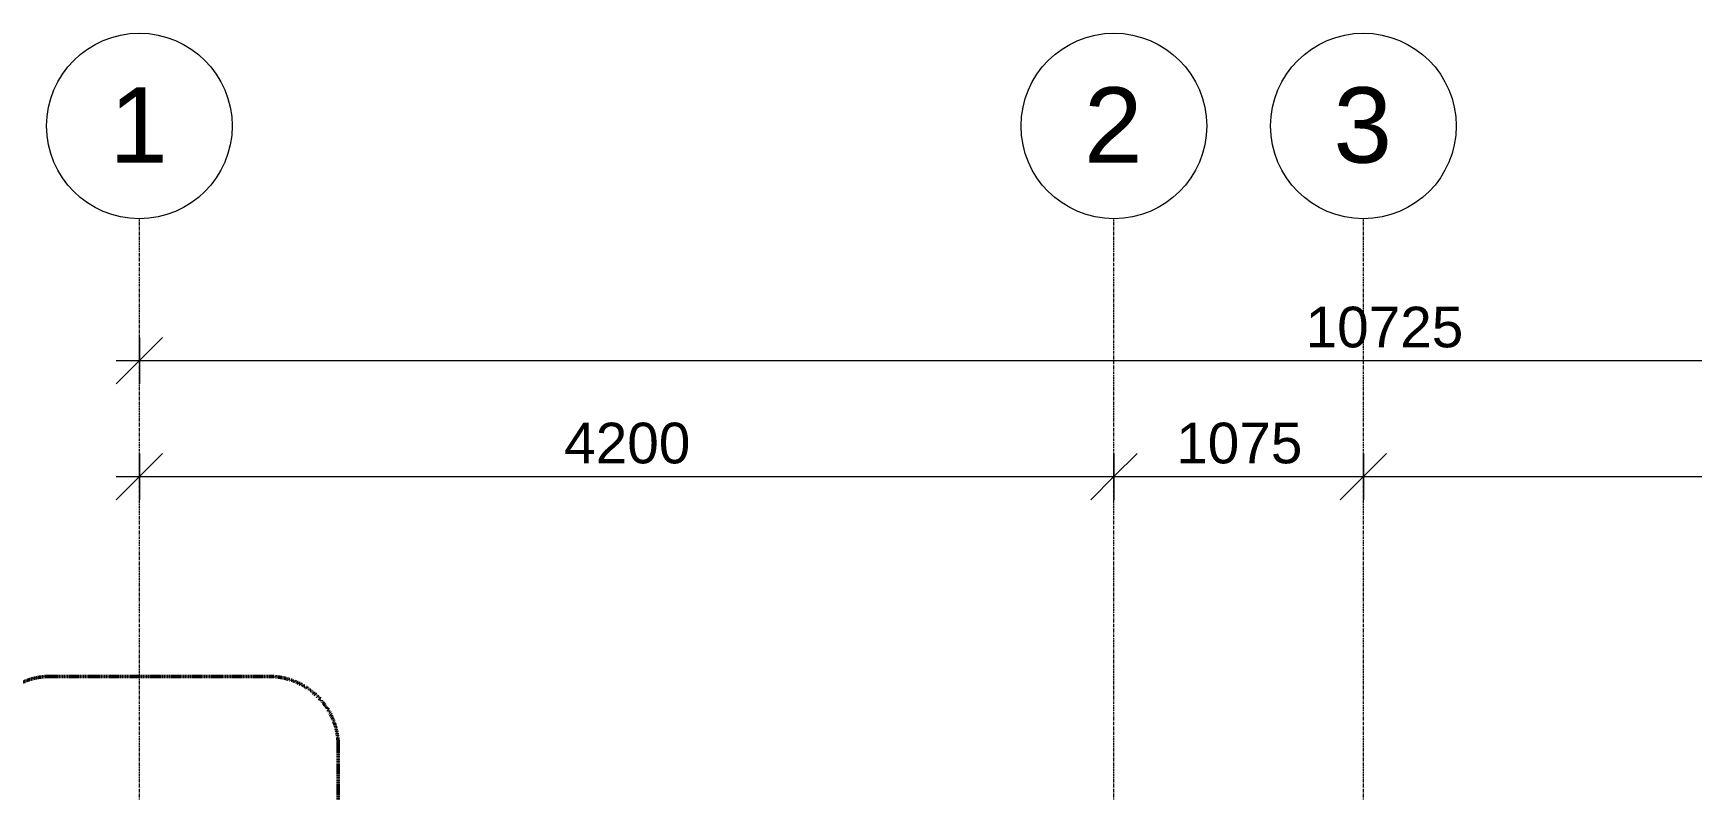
# Model space of a CAD drawing. Header units: millimetres. Extents: x -25665 to 60211, y -6376 to 13478.
# Drawn here: x 27173 to 34321, y 10217 to 13478 of the extents above; entities that cross this region are included whole.
import ezdxf

# ---------------------------------------------------------------- set-up
doc = ezdxf.new("R2010")
doc.units = ezdxf.units.MM
doc.linetypes.add('Callout Boundary', pattern=[2.38125, 1.190625, -1.190625])
doc.linetypes.add('Grid Line', pattern=[22.225, 12.7, -3.175, 3.175, -3.175])
for name, color, linetype, lineweight in [('A-ANNO-DIMS', 211, 'Continuous', 9), ('A-ANNO-DIMS-100', 211, 'Continuous', 9), ('A-ANNO-SYMB', 150, 'Continuous', 9), ('S-GRID', 1, 'Continuous', 9), ('S-GRID-IDEN', 1, 'Continuous', 9)]:
    doc.layers.add(name, color=color, linetype=linetype, lineweight=lineweight)
doc.styles.add('Arial_1', font='arial.ttf', dxfattribs={"height": 325})
doc.styles.add('Arial_9', font='arial.ttf', dxfattribs={"height": 175})
doc.dimstyles.new('grid-dim', dxfattribs={"dimscale": 304.8, "dimtxt": 178.545395, "dimasz": 0.656168, "dimexe": 0.328084, "dimexo": 0.0625, "dimgap": 0.016404, "dimtad": 1, "dimdec": 0, "dimzin": 0, "dimdsep": 46, "dimtxsty": 'Arial_9', "dimblk1": 'OBLIQUE', "dimblk2": 'OBLIQUE', "dimsah": 1, "dimcen": 0.09, "dimdle": 0.328084, "dimazin": 0, "dimtfac": 1, "dimtdec": 4, "dimtix": 1, "dimtmove": 0, "dimatfit": 3, "dimfxl": 0.328084, "dimfxlon": 1, "dimtvp": 1, "dimtolj": 1, "dimtzin": 0, "dimarcsym": 2})

# ---------------------------------------------------------------- blocks, each defined once
blk = doc.blocks.new('Grid - 100-grid-312781-Section - B')
at = {"layer": 'S-GRID-IDEN'}
blk.add_circle((-7113.9, 13077.9), 400, dxfattribs=at)
blk = doc.blocks.new('DIMBLOCK66-Section - B')
at = {"layer": 'A-ANNO-DIMS-100', "transparency": 16777216}
for p, q in [((27630.3, 11566.9), (27730.3, 11666.9)), ((27630.3, 11666.9), (27630.3, 11466.9)), ((27630.3, 11566.9), (27630.3, 11666.9)), ((31830.3, 11566.9), (31930.3, 11666.9)), ((31830.3, 11666.9), (31830.3, 11466.9)), ((31830.3, 11566.9), (31830.3, 11666.9)), ((27530.3, 11566.9), (31830.3, 11566.9)), ((27630.3, 11566.9), (27530.3, 11466.9)), ((31830.3, 11566.9), (31730.3, 11466.9))]:
    blk.add_line(p, q, dxfattribs=at)
at = {"layer": 'A-ANNO-DIMS-100', "color": 0, "transparency": 16777216, "insert": (29461.1, 11799.1), "char_height": 175, "width": 646.06, "attachment_point": 1, "line_spacing_factor": 0.941778, "style": 'Arial_9'}
blk.add_mtext('4200', dxfattribs=at)
blk = doc.blocks.new('_Oblique')
at = {"color": 0, "linetype": 'ByBlock', "lineweight": -2}
blk.add_line((-0.5, -0.5), (0.5, 0.5), dxfattribs=at)
blk = doc.blocks.new('DIMBLOCK67-Section - B')
at = {"layer": 'A-ANNO-DIMS-100', "transparency": 16777216}
for p, q in [((31830.3, 11566.9), (31930.3, 11666.9)), ((31830.3, 11666.9), (31830.3, 11466.9)), ((31830.3, 11566.9), (31830.3, 11666.9)), ((32905.3, 11566.9), (33005.3, 11666.9)), ((32905.3, 11666.9), (32905.3, 11466.9)), ((32905.3, 11566.9), (32905.3, 11666.9)), ((31830.3, 11566.9), (31730.3, 11466.9)), ((31830.3, 11566.9), (32905.3, 11566.9)), ((32905.3, 11566.9), (32805.3, 11466.9))]:
    blk.add_line(p, q, dxfattribs=at)
at = {"layer": 'A-ANNO-DIMS-100', "color": 0, "transparency": 16777216, "insert": (32098.6, 11799.1), "char_height": 175, "width": 646.06, "attachment_point": 1, "line_spacing_factor": 0.941778, "style": 'Arial_9'}
blk.add_mtext('1075', dxfattribs=at)
blk = doc.blocks.new('DIMBLOCK68-Section - B')
at = {"layer": 'A-ANNO-DIMS-100', "transparency": 16777216}
for p, q in [((32905.3, 11566.9), (33005.3, 11666.9)), ((32905.3, 11666.9), (32905.3, 11466.9)), ((32905.3, 11566.9), (32905.3, 11666.9)), ((38355.3, 11566.9), (38455.3, 11666.9)), ((38355.3, 11666.9), (38355.3, 11466.9)), ((38355.3, 11566.9), (38355.3, 11666.9)), ((32905.3, 11566.9), (32805.3, 11466.9)), ((32905.3, 11566.9), (38455.3, 11566.9)), ((38355.3, 11566.9), (38255.3, 11466.9))]:
    blk.add_line(p, q, dxfattribs=at)
at = {"layer": 'A-ANNO-DIMS-100', "color": 0, "transparency": 16777216, "insert": (35361.1, 11799.1), "char_height": 175, "width": 646.06, "attachment_point": 1, "line_spacing_factor": 0.941778, "style": 'Arial_9'}
blk.add_mtext('5450', dxfattribs=at)
blk = doc.blocks.new('DIMBLOCK69-Section - B')
at = {"layer": 'A-ANNO-DIMS-100', "transparency": 16777216}
for p, q in [((27630.3, 12066.8), (27730.3, 12166.8)), ((27630.3, 12166.8), (27630.3, 11966.8)), ((27630.3, 12066.8), (27630.3, 12166.8)), ((38355.3, 12066.8), (38455.3, 12166.8)), ((38355.3, 12166.8), (38355.3, 11966.8)), ((38355.3, 12066.8), (38355.3, 12166.8)), ((27530.3, 12066.8), (38455.3, 12066.8)), ((27630.3, 12066.8), (27530.3, 11966.8)), ((38355.3, 12066.8), (38255.3, 11966.8))]:
    blk.add_line(p, q, dxfattribs=at)
at = {"layer": 'A-ANNO-DIMS-100', "color": 0, "transparency": 16777216, "insert": (32656.3, 12299), "char_height": 175, "width": 807.575, "attachment_point": 1, "line_spacing_factor": 0.941778, "style": 'Arial_9'}
blk.add_mtext('10725', dxfattribs=at)

msp = doc.modelspace()

# ---------------------------------------------------------------- linework, layer by layer
at = {"layer": 'A-ANNO-SYMB', "linetype": 'Callout Boundary', "lineweight": 50}
for p, q in [((28187.5, 10705.9), (27247.3, 10705.9)), ((28487.5, 7323.4), (28487.5, 10405.9))]:
    msp.add_line(p, q, dxfattribs=at)
for centre, start, end in [((27247.3, 10405.9), 90, 180), ((28187.5, 10405.9), 0, 90)]:
    msp.add_arc(centre, 300, start, end, dxfattribs=at)
at = {"layer": 'S-GRID', "linetype": 'Grid Line'}
for p, q in [((27630.3, -304.8), (27630.3, 12677.9)), ((31830.3, -304.8), (31830.3, 12677.9)), ((32905.3, -304.8), (32905.3, 12677.9))]:
    msp.add_line(p, q, dxfattribs=at)

# ---------------------------------------------------------------- block references
at = {"layer": 'S-GRID-IDEN'}
for p in [(34744.2, 0), (38944.2, 0), (40019.2, 0)]:
    msp.add_blockref('Grid - 100-grid-312781-Section - B', p, dxfattribs=at)

# ---------------------------------------------------------------- dimensions: what is measured, and where the dimension line sits
at = {"layer": 'A-ANNO-DIMS'}
for base, p1, p2, override, picture, middle in [((38355.3, 12066.8), (27630.3, 12166.8), (38355.3, 12166.8), {"dimpost": '<>', "dimfxl": 10724.999873}, 'DIMBLOCK69-Section - B', (32992.8, 12161.2)), ((31830.3, 11566.9), (27630.3, 11666.9), (31830.3, 11666.9), {"dimpost": '<>', "dimfxl": 4199.999873}, 'DIMBLOCK66-Section - B', (29730.3, 11661.2)), ((32905.3, 11566.9), (31830.3, 11666.9), (32905.3, 11666.9), {"dimpost": '<>', "dimfxl": 1075.000234}, 'DIMBLOCK67-Section - B', (32367.8, 11661.2)), ((38355.3, 11566.9), (32905.3, 11666.9), (38355.3, 11666.9), {"dimpost": '<>', "dimfxl": 5449.999766}, 'DIMBLOCK68-Section - B', (35630.3, 11661.2))]:
    dim = msp.add_linear_dim(base=base, p1=p1, p2=p2, dimstyle='grid-dim', override=override, dxfattribs=at)
    dim.commit()
    dim.dimension.update_dxf_attribs({"geometry": picture, "text_midpoint": middle})

# ---------------------------------------------------------------- next in the draw order: texts
at = {"layer": 'S-GRID-IDEN', "char_height": 325, "width": 304.641, "attachment_point": 1, "style": 'Arial_1', "bg_fill": 3, "box_fill_scale": 1.25, "bg_fill_color": 256, "bg_fill_true_color": 13158600, "bg_fill_transparency": 0}
for s, insert in [('1', (27501.2, 13244.7)), ('2', (31701.2, 13244.7)), ('3', (32776.2, 13244.7))]:
    msp.add_mtext(s, dxfattribs=dict(at, insert=insert))

doc.saveas('drawing.dxf')
